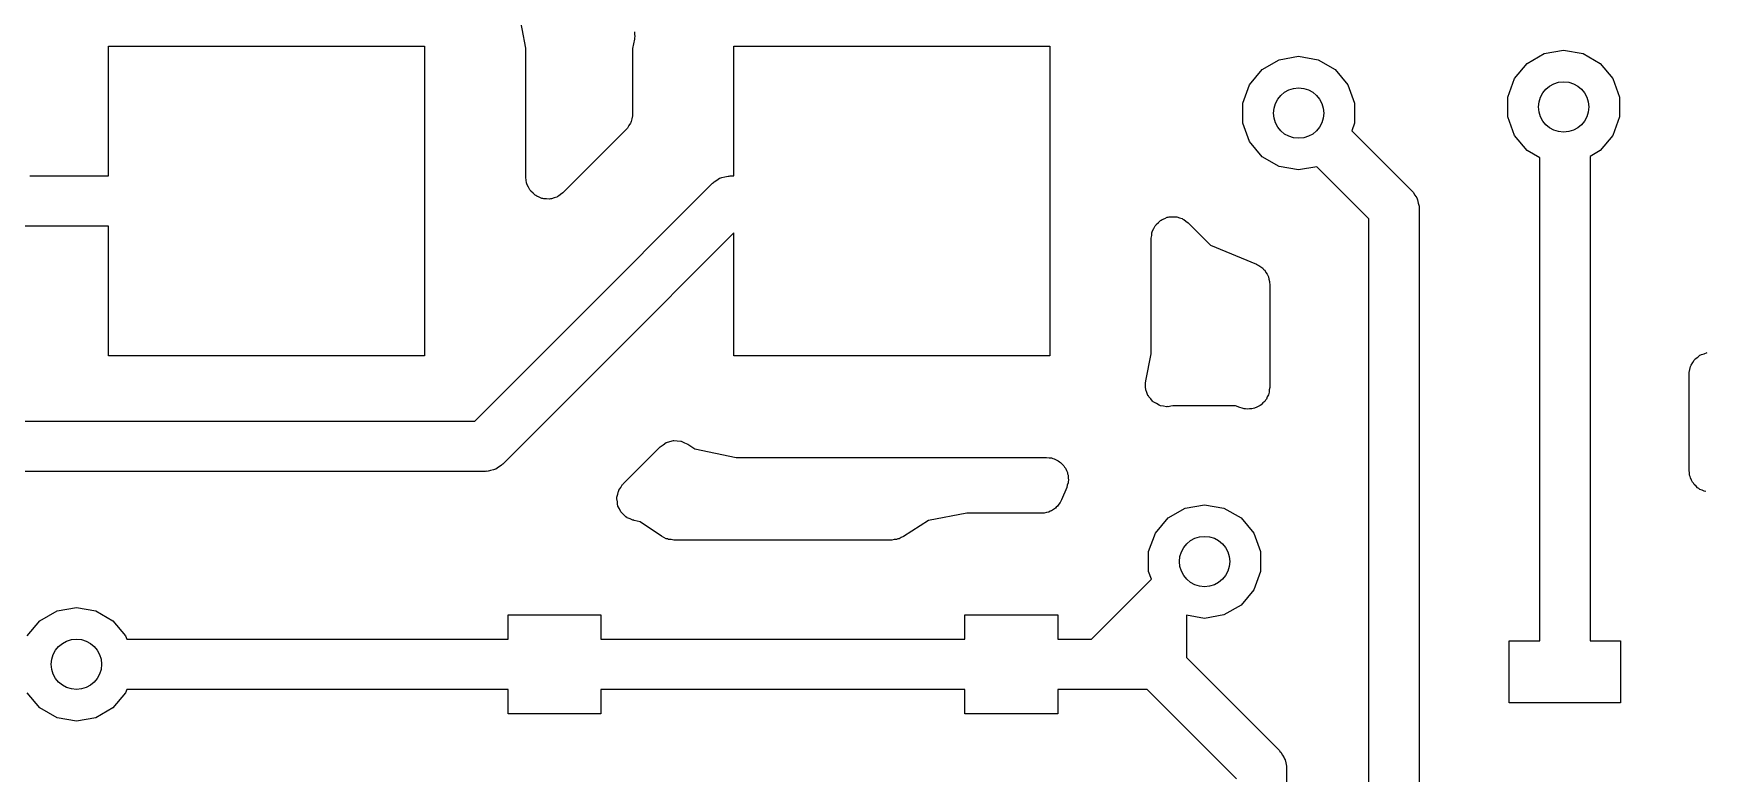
# Model space of a CAD drawing. Extents: x 91.8 to 190.7, y -114.3 to -59.5.
# Drawn here: x 127.39 to 140.89, y -75.82 to -69.85 of the extents above; entities that cross this region are included whole.
import ezdxf

# ---------------------------------------------------------------- set-up
doc = ezdxf.new("R2010")
doc.units = 0
doc.header["$MEASUREMENT"] = 0
doc.layers.add('BLACK', color=7, linetype='CONTINUOUS')

msp = doc.modelspace()

# ---------------------------------------------------------------- linework, layer by layer
at = {"layer": 'Black'}
for p, q in [((131.369, -69.9664), (131.31, -69.6546)), ((132.246, -69.8936), (132.231, -69.9676)), ((132.249, -69.8702), (132.246, -69.8817)), ((132.246, -69.8817), (132.246, -69.8936)), ((132.247, -69.8326), (132.247, -69.8515)), ((132.247, -69.8515), (132.249, -69.8702)), ((128, -70.9968), (128, -69.95)), ((128, -69.95), (130.55, -69.95)), ((130.55, -69.95), (130.55, -72.45)), ((131.369, -71.0085), (131.369, -69.9664)), ((132.231, -69.9676), (132.231, -70.4977)), ((133.05, -70.9968), (133.05, -69.95)), ((133.05, -69.95), (135.6, -69.95)), ((135.6, -69.95), (135.6, -72.45)), ((137.453, -70.0587), (137.61, -70.0311)), ((137.61, -70.0311), (137.767, -70.0587)), ((139.455, -70.0884), (139.593, -70.0087)), ((139.593, -70.0087), (139.75, -69.9811)), ((139.75, -69.9811), (139.907, -70.0087)), ((139.907, -70.0087), (140.045, -70.0884)), ((137.213, -70.2605), (137.315, -70.1384)), ((137.315, -70.1384), (137.453, -70.0587)), ((137.767, -70.0587), (137.905, -70.1384)), ((137.905, -70.1384), (138.007, -70.2605)), ((139.353, -70.2105), (139.455, -70.0884)), ((140.045, -70.0884), (140.147, -70.2105)), ((137.158, -70.4103), (137.213, -70.2605)), ((138.007, -70.2605), (138.062, -70.4103)), ((139.298, -70.3603), (139.353, -70.2105)), ((140.147, -70.2105), (140.202, -70.3603)), ((137.158, -70.5697), (137.158, -70.4103)), ((138.062, -70.4103), (138.062, -70.5697)), ((139.298, -70.5197), (139.298, -70.3603)), ((140.202, -70.3603), (140.202, -70.5197)), ((132.214, -70.5718), (132.201, -70.5906)), ((132.216, -70.5644), (132.214, -70.5718)), ((132.22, -70.5577), (132.216, -70.5644)), ((132.224, -70.5351), (132.22, -70.5577)), ((132.23, -70.513), (132.224, -70.5351)), ((132.231, -70.4977), (132.23, -70.5053)), ((132.23, -70.5053), (132.23, -70.513)), ((137.213, -70.7195), (137.158, -70.5697)), ((138.062, -70.5697), (138.039, -70.6319)), ((139.353, -70.6695), (139.298, -70.5197)), ((140.202, -70.5197), (140.147, -70.6695)), ((132.179, -70.6218), (131.669, -71.1326)), ((132.184, -70.6154), (132.179, -70.6218)), ((132.19, -70.6105), (132.184, -70.6154)), ((132.201, -70.5906), (132.19, -70.6105)), ((138.039, -70.6319), (138.524, -71.1163)), ((139.455, -70.7916), (139.353, -70.6695)), ((140.147, -70.6695), (140.045, -70.7916)), ((137.315, -70.8416), (137.213, -70.7195)), ((137.453, -70.9213), (137.315, -70.8416)), ((139.557, -70.8503), (139.455, -70.7916)), ((139.557, -74.75), (139.557, -70.8503)), ((140.045, -70.7916), (139.963, -70.8388)), ((139.963, -70.8388), (139.963, -74.75)), ((137.61, -70.9489), (137.453, -70.9213)), ((137.756, -70.9232), (137.61, -70.9489)), ((138.177, -71.3442), (137.756, -70.9232)), ((127.364, -70.9968), (128, -70.9968)), ((131.373, -71.031), (131.369, -71.0085)), ((131.375, -71.0539), (131.373, -71.031)), ((131.378, -71.0609), (131.375, -71.0539)), ((131.38, -71.0685), (131.378, -71.0609)), ((131.391, -71.0883), (131.38, -71.0685)), ((131.401, -71.1091), (131.391, -71.0883)), ((131.406, -71.1146), (131.401, -71.1091)), ((131.41, -71.1213), (131.406, -71.1146)), ((131.756, -72.1763), (132.876, -71.0563)), ((132.876, -71.0563), (132.884, -71.0512)), ((132.884, -71.0512), (132.889, -71.0443)), ((132.889, -71.0443), (132.912, -71.0311)), ((132.912, -71.0311), (132.934, -71.0158)), ((132.934, -71.0158), (132.943, -71.0135)), ((132.943, -71.0135), (132.951, -71.0091)), ((132.951, -71.0091), (132.977, -71.0044)), ((132.977, -71.0044), (133.002, -70.9976)), ((133.002, -70.9976), (133.011, -70.9984)), ((133.011, -70.9984), (133.02, -70.9968)), ((133.02, -70.9968), (133.05, -70.9968)), ((138.524, -71.1163), (138.529, -71.1236)), ((131.428, -71.136), (131.41, -71.1213)), ((131.444, -71.1522), (131.428, -71.136)), ((131.451, -71.1555), (131.444, -71.1522)), ((131.457, -71.1604), (131.451, -71.1555)), ((131.478, -71.1683), (131.457, -71.1604)), ((131.499, -71.178), (131.478, -71.1683)), ((131.507, -71.1786), (131.499, -71.178)), ((131.514, -71.1813), (131.507, -71.1786)), ((131.537, -71.1813), (131.514, -71.1813)), ((131.56, -71.1833), (131.537, -71.1813)), ((131.567, -71.1813), (131.56, -71.1833)), ((131.575, -71.1813), (131.567, -71.1813)), ((131.597, -71.1734), (131.575, -71.1813)), ((131.619, -71.1675), (131.597, -71.1734)), ((131.625, -71.1631), (131.619, -71.1675)), ((131.632, -71.1604), (131.625, -71.1631)), ((131.65, -71.1457), (131.632, -71.1604)), ((131.669, -71.1326), (131.65, -71.1457)), ((138.529, -71.1236), (138.536, -71.1294)), ((138.536, -71.1294), (138.549, -71.1524)), ((138.549, -71.1524), (138.564, -71.1741)), ((138.564, -71.1741), (138.566, -71.1828)), ((138.566, -71.1828), (138.571, -71.1905)), ((138.571, -71.1905), (138.576, -71.2167)), ((138.576, -71.2167), (138.582, -71.2423)), ((138.582, -71.2423), (138.582, -71.2512)), ((138.582, -71.2512), (138.583, -71.26)), ((136.456, -71.3946), (136.46, -71.3879)), ((136.46, -71.3879), (136.478, -71.3732)), ((136.478, -71.3732), (136.494, -71.3569)), ((136.494, -71.3569), (136.501, -71.3537)), ((136.501, -71.3537), (136.507, -71.3488)), ((136.507, -71.3488), (136.528, -71.3409)), ((136.528, -71.3409), (136.549, -71.3312)), ((136.549, -71.3312), (136.557, -71.3305)), ((136.557, -71.3305), (136.564, -71.3279)), ((136.564, -71.3279), (136.587, -71.3279)), ((136.587, -71.3279), (136.61, -71.3259)), ((136.61, -71.3259), (136.617, -71.3279)), ((136.617, -71.3279), (136.625, -71.3279)), ((136.625, -71.3279), (136.647, -71.3358)), ((136.647, -71.3358), (136.669, -71.3418)), ((136.669, -71.3418), (136.675, -71.3461)), ((136.675, -71.3461), (136.682, -71.3488)), ((136.682, -71.3488), (136.7, -71.3635)), ((136.7, -71.3635), (136.719, -71.3768)), ((136.719, -71.3768), (136.897, -71.5552)), ((138.177, -76.16), (138.177, -71.3442)), ((138.583, -71.26), (138.583, -76.0758)), ((128, -71.4032), (127.28, -71.4032)), ((128, -72.45), (128, -71.4032)), ((133.05, -71.4574), (132.044, -72.4637)), ((133.05, -72.45), (133.05, -71.4574)), ((136.419, -71.5008), (136.423, -71.4781)), ((136.419, -72.4324), (136.419, -71.5008)), ((136.423, -71.4781), (136.425, -71.4552)), ((136.425, -71.4552), (136.428, -71.4483)), ((136.428, -71.4483), (136.43, -71.4407)), ((136.43, -71.4407), (136.441, -71.4208)), ((136.441, -71.4208), (136.451, -71.4)), ((136.451, -71.4), (136.456, -71.3946)), ((136.897, -71.5552), (137.269, -71.7095)), ((137.269, -71.7095), (137.278, -71.7157)), ((137.278, -71.7157), (137.289, -71.7196)), ((137.289, -71.7196), (137.304, -71.732)), ((137.304, -71.732), (137.32, -71.7423)), ((137.32, -71.7423), (137.327, -71.7514)), ((137.327, -71.7514), (137.336, -71.7588)), ((137.336, -71.7588), (137.345, -71.7754)), ((137.345, -71.7754), (137.357, -71.7907)), ((137.357, -71.7907), (137.36, -71.8016)), ((137.36, -71.8016), (137.366, -71.8116)), ((137.366, -71.8116), (137.37, -71.8305)), ((137.37, -71.8305), (137.375, -71.8488)), ((137.375, -71.8488), (137.375, -71.8603)), ((137.375, -71.8603), (137.377, -71.8716)), ((137.377, -71.8716), (137.377, -72.7046)), ((130.956, -72.9768), (131.756, -72.1763)), ((130.55, -72.45), (128, -72.45)), ((132.044, -72.4637), (131.184, -73.3237)), ((135.6, -72.45), (133.05, -72.45)), ((136.375, -72.6502), (136.419, -72.4324)), ((140.813, -72.474), (140.833, -72.46)), ((140.833, -72.46), (140.851, -72.4446)), ((140.851, -72.4446), (140.857, -72.4423)), ((140.857, -72.4423), (140.863, -72.4384)), ((140.863, -72.4384), (140.886, -72.432)), ((140.886, -72.432), (140.908, -72.4238)), ((140.763, -72.5966), (140.764, -72.59)), ((140.763, -73.3755), (140.763, -72.5966)), ((140.764, -72.5833), (140.77, -72.5602)), ((140.764, -72.59), (140.764, -72.5833)), ((140.77, -72.5602), (140.774, -72.5366)), ((140.774, -72.5366), (140.777, -72.5308)), ((140.777, -72.5308), (140.779, -72.5243)), ((140.779, -72.5243), (140.792, -72.5045)), ((140.792, -72.5045), (140.804, -72.4838)), ((140.804, -72.4838), (140.809, -72.4795)), ((140.809, -72.4795), (140.813, -72.474)), ((136.373, -72.6619), (136.375, -72.6562)), ((136.374, -72.6865), (136.373, -72.6619)), ((136.373, -72.7111), (136.374, -72.6865)), ((136.375, -72.7168), (136.373, -72.7111)), ((136.375, -72.6562), (136.375, -72.6502)), ((136.376, -72.7228), (136.375, -72.7168)), ((136.385, -72.7456), (136.376, -72.7228)), ((137.377, -72.7046), (137.373, -72.7235)), ((137.373, -72.7235), (137.373, -72.7427)), ((136.393, -72.7689), (136.385, -72.7456)), ((136.397, -72.7736), (136.393, -72.7689)), ((136.399, -72.7792), (136.397, -72.7736)), ((136.416, -72.7973), (136.399, -72.7792)), ((136.431, -72.8166), (136.416, -72.7973)), ((136.436, -72.8197), (136.431, -72.8166)), ((136.44, -72.8241), (136.436, -72.8197)), ((136.462, -72.8355), (136.44, -72.8241)), ((136.483, -72.8484), (136.462, -72.8355)), ((136.489, -72.8495), (136.483, -72.8484)), ((136.494, -72.8523), (136.489, -72.8495)), ((136.518, -72.8556), (136.494, -72.8523)), ((136.543, -72.8604), (136.518, -72.8556)), ((136.549, -72.8596), (136.543, -72.8604)), ((136.555, -72.8603), (136.549, -72.8596)), ((136.579, -72.855), (136.555, -72.8603)), ((136.595, -72.8526), (136.579, -72.855)), ((137.101, -72.853), (136.595, -72.8526)), ((137.134, -72.8666), (137.101, -72.853)), ((137.153, -72.8708), (137.134, -72.8666)), ((137.171, -72.8774), (137.153, -72.8708)), ((137.243, -72.8735), (137.232, -72.8774)), ((137.254, -72.872), (137.243, -72.8735)), ((137.271, -72.8631), (137.254, -72.872)), ((137.289, -72.8566), (137.271, -72.8631)), ((137.298, -72.8492), (137.289, -72.8566)), ((137.308, -72.8439), (137.298, -72.8492)), ((137.321, -72.8297), (137.308, -72.8439)), ((137.336, -72.8174), (137.321, -72.8297)), ((137.341, -72.8074), (137.336, -72.8174)), ((137.349, -72.799), (137.341, -72.8074)), ((137.357, -72.7812), (137.349, -72.799)), ((137.366, -72.7646), (137.357, -72.7812)), ((137.368, -72.7533), (137.366, -72.7646)), ((137.373, -72.7427), (137.368, -72.7533)), ((127.254, -72.9768), (129.48, -72.9768)), ((129.48, -72.9768), (130.956, -72.9768)), ((137.182, -72.8774), (137.171, -72.8774)), ((137.193, -72.8799), (137.182, -72.8774)), ((137.213, -72.8774), (137.193, -72.8799)), ((137.232, -72.8774), (137.213, -72.8774)), ((132.504, -73.1494), (132.533, -73.1418)), ((132.533, -73.1418), (132.561, -73.1338)), ((132.561, -73.1338), (132.562, -73.1339)), ((132.562, -73.1339), (132.563, -73.1336)), ((132.563, -73.1336), (132.592, -73.1362)), ((132.592, -73.1362), (132.622, -73.1384)), ((132.622, -73.1384), (132.623, -73.1389)), ((132.623, -73.1389), (132.624, -73.1389)), ((132.624, -73.1389), (132.651, -73.1514)), ((132.156, -73.483), (132.454, -73.1844)), ((132.454, -73.1844), (132.479, -73.1675)), ((132.479, -73.1675), (132.502, -73.1503)), ((132.502, -73.1503), (132.503, -73.15)), ((132.503, -73.15), (132.504, -73.1494)), ((132.651, -73.1514), (132.677, -73.1636)), ((132.677, -73.1636), (132.733, -73.2013)), ((132.733, -73.2013), (133.068, -73.2691)), ((133.068, -73.2691), (135.575, -73.2691)), ((135.575, -73.2691), (135.594, -73.2724)), ((135.594, -73.2724), (135.613, -73.2733)), ((135.613, -73.2733), (135.624, -73.2777)), ((135.624, -73.2777), (135.635, -73.2797)), ((135.635, -73.2797), (135.652, -73.2893)), ((129.48, -73.3832), (127.17, -73.3832)), ((131.04, -73.3832), (129.48, -73.3832)), ((131.049, -73.3816), (131.04, -73.3832)), ((131.058, -73.3824), (131.049, -73.3816)), ((131.083, -73.3756), (131.058, -73.3824)), ((131.109, -73.3709), (131.083, -73.3756)), ((131.117, -73.3665), (131.109, -73.3709)), ((131.126, -73.3642), (131.117, -73.3665)), ((131.148, -73.3489), (131.126, -73.3642)), ((131.171, -73.3357), (131.148, -73.3489)), ((131.176, -73.3288), (131.171, -73.3357)), ((131.184, -73.3237), (131.176, -73.3288)), ((135.652, -73.2893), (135.669, -73.2967)), ((135.669, -73.2967), (135.678, -73.3044)), ((135.678, -73.3044), (135.688, -73.3102)), ((135.688, -73.3102), (135.7, -73.3249)), ((135.7, -73.3249), (135.714, -73.3379)), ((135.714, -73.3379), (135.72, -73.3481)), ((135.72, -73.3481), (135.727, -73.3569)), ((135.727, -73.3569), (135.734, -73.3749)), ((135.734, -73.3749), (135.742, -73.392)), ((135.742, -73.392), (135.744, -73.4034)), ((135.744, -73.4034), (135.748, -73.4141)), ((135.748, -73.4141), (135.748, -73.4334)), ((140.767, -73.3942), (140.763, -73.3755)), ((140.767, -73.4133), (140.767, -73.3942)), ((140.772, -73.424), (140.767, -73.4133)), ((132.111, -73.5676), (132.116, -73.5429)), ((132.116, -73.5429), (132.119, -73.5383)), ((132.119, -73.5383), (132.121, -73.5329)), ((132.121, -73.5329), (132.135, -73.5124)), ((132.135, -73.5124), (132.148, -73.4909)), ((132.148, -73.4909), (132.153, -73.4875)), ((132.153, -73.4875), (132.156, -73.483)), ((135.737, -73.5119), (135.695, -73.6127)), ((135.741, -73.4931), (135.737, -73.5119)), ((135.748, -73.4751), (135.741, -73.4931)), ((135.748, -73.4334), (135.75, -73.4524)), ((135.75, -73.4524), (135.748, -73.4636)), ((135.748, -73.4636), (135.748, -73.4751)), ((140.774, -73.4355), (140.772, -73.424)), ((140.783, -73.452), (140.774, -73.4355)), ((140.791, -73.4696), (140.783, -73.452)), ((140.798, -73.4782), (140.791, -73.4696)), ((140.804, -73.4883), (140.798, -73.4782)), ((140.819, -73.5005), (140.804, -73.4883)), ((140.832, -73.5146), (140.819, -73.5005)), ((140.842, -73.52), (140.832, -73.5146)), ((140.851, -73.5274), (140.842, -73.52)), ((140.869, -73.534), (140.851, -73.5274)), ((140.886, -73.5428), (140.869, -73.534)), ((140.897, -73.5443), (140.886, -73.5428)), ((132.104, -73.6027), (132.105, -73.5973)), ((132.108, -73.6275), (132.104, -73.6027)), ((132.105, -73.5918), (132.111, -73.5676)), ((132.105, -73.5973), (132.105, -73.5918)), ((132.11, -73.6525), (132.108, -73.6275)), ((132.113, -73.6575), (132.11, -73.6525)), ((132.113, -73.663), (132.113, -73.6575)), ((132.125, -73.685), (132.113, -73.663)), ((132.136, -73.7078), (132.125, -73.685)), ((135.646, -73.6798), (135.629, -73.6894)), ((135.653, -73.671), (135.646, -73.6798)), ((135.662, -73.6641), (135.653, -73.671)), ((135.673, -73.6479), (135.662, -73.6641)), ((135.685, -73.6331), (135.673, -73.6479)), ((135.689, -73.6224), (135.685, -73.6331)), ((135.695, -73.6127), (135.689, -73.6224)), ((136.555, -73.7584), (136.693, -73.6787)), ((136.693, -73.6787), (136.85, -73.6511)), ((136.85, -73.6511), (137.007, -73.6787)), ((137.007, -73.6787), (137.145, -73.7584)), ((132.14, -73.7117), (132.136, -73.7078)), ((132.143, -73.7165), (132.14, -73.7117)), ((132.161, -73.7331), (132.143, -73.7165)), ((132.179, -73.7509), (132.161, -73.7331)), ((132.184, -73.7532), (132.179, -73.7509)), ((132.188, -73.7568), (132.184, -73.7532)), ((132.212, -73.766), (132.188, -73.7568)), ((132.234, -73.7766), (132.212, -73.766)), ((132.24, -73.7771), (132.234, -73.7766)), ((132.245, -73.7791), (132.24, -73.7771)), ((132.292, -73.7887), (132.245, -73.7791)), ((132.464, -73.9062), (132.292, -73.7887)), ((134.62, -73.7795), (134.419, -73.9089)), ((134.931, -73.7209), (134.62, -73.7795)), ((135.533, -73.7209), (134.931, -73.7209)), ((135.544, -73.7189), (135.533, -73.7209)), ((135.556, -73.7194), (135.544, -73.7189)), ((135.574, -73.7136), (135.556, -73.7194)), ((135.593, -73.7103), (135.574, -73.7136)), ((135.603, -73.7046), (135.593, -73.7103)), ((135.614, -73.7011), (135.603, -73.7046)), ((135.629, -73.6894), (135.614, -73.7011)), ((136.453, -73.8805), (136.555, -73.7584)), ((137.145, -73.7584), (137.247, -73.8805)), ((132.484, -73.9152), (132.464, -73.9062)), ((132.503, -73.9262), (132.484, -73.9152)), ((132.512, -73.9277), (132.503, -73.9262)), ((132.52, -73.9313), (132.512, -73.9277)), ((132.542, -73.933), (132.52, -73.9313)), ((132.563, -73.9368), (132.542, -73.933)), ((134.324, -73.9368), (132.563, -73.9368)), ((134.343, -73.9334), (134.324, -73.9368)), ((134.362, -73.9325), (134.343, -73.9334)), ((134.373, -73.9282), (134.362, -73.9325)), ((134.384, -73.9262), (134.373, -73.9282)), ((134.401, -73.9164), (134.384, -73.9262)), ((134.419, -73.9089), (134.401, -73.9164)), ((136.398, -74.0303), (136.453, -73.8805)), ((137.247, -73.8805), (137.302, -74.0303)), ((136.398, -74.1897), (136.398, -74.0303)), ((137.302, -74.0303), (137.302, -74.1897)), ((136.421, -74.2519), (136.398, -74.1897)), ((137.302, -74.1897), (137.247, -74.3395)), ((135.936, -74.7368), (136.356, -74.3163)), ((136.356, -74.3163), (136.421, -74.2519)), ((137.247, -74.3395), (137.145, -74.4616)), ((127.583, -74.5087), (127.74, -74.4811)), ((127.74, -74.4811), (127.897, -74.5087)), ((137.145, -74.4616), (137.007, -74.5413)), ((127.343, -74.7105), (127.445, -74.5884)), ((127.445, -74.5884), (127.583, -74.5087)), ((127.897, -74.5087), (128.035, -74.5884)), ((128.035, -74.5884), (128.137, -74.7105)), ((131.225, -74.54), (131.975, -74.54)), ((131.225, -74.7368), (131.225, -74.54)), ((131.975, -74.54), (131.975, -74.7368)), ((134.915, -74.7368), (134.915, -74.54)), ((134.915, -74.54), (135.665, -74.54)), ((135.665, -74.54), (135.665, -74.7368)), ((136.704, -74.5432), (136.703, -74.5442)), ((136.703, -74.5442), (136.703, -74.8858)), ((136.85, -74.5689), (136.704, -74.5432)), ((137.007, -74.5413), (136.85, -74.5689)), ((128.137, -74.7105), (128.147, -74.7368)), ((128.147, -74.7368), (128.62, -74.7368)), ((128.62, -74.7368), (131.225, -74.7368)), ((131.975, -74.7368), (134.915, -74.7368)), ((135.665, -74.7368), (135.936, -74.7368)), ((139.31, -75.25), (139.31, -74.75)), ((139.31, -74.75), (139.557, -74.75)), ((139.963, -74.75), (140.21, -74.75)), ((140.21, -74.75), (140.21, -75.25)), ((136.703, -74.8858), (137.454, -75.6363)), ((127.445, -75.2916), (127.343, -75.1695)), ((128.137, -75.1695), (128.035, -75.2916)), ((128.147, -75.1432), (128.137, -75.1695)), ((128.62, -75.1432), (128.147, -75.1432)), ((131.225, -75.1432), (128.62, -75.1432)), ((131.225, -75.34), (131.225, -75.1432)), ((134.915, -75.1432), (131.975, -75.1432)), ((131.975, -75.1432), (131.975, -75.34)), ((134.915, -75.34), (134.915, -75.1432)), ((136, -75.1432), (135.665, -75.1432)), ((135.665, -75.1432), (135.665, -75.34)), ((136.386, -75.1432), (136, -75.1432)), ((137.107, -75.8642), (136.386, -75.1432)), ((127.583, -75.3713), (127.445, -75.2916)), ((128.035, -75.2916), (127.897, -75.3713)), ((140.21, -75.25), (139.31, -75.25)), ((127.74, -75.3989), (127.583, -75.3713)), ((127.897, -75.3713), (127.74, -75.3989)), ((131.975, -75.34), (131.225, -75.34)), ((135.665, -75.34), (134.915, -75.34)), ((137.454, -75.6363), (137.459, -75.6436)), ((137.459, -75.6436), (137.466, -75.6494)), ((137.466, -75.6494), (137.479, -75.6724)), ((137.479, -75.6724), (137.494, -75.6941)), ((137.494, -75.6941), (137.496, -75.7028)), ((137.496, -75.7028), (137.501, -75.7105)), ((137.501, -75.7105), (137.506, -75.7367)), ((137.506, -75.7367), (137.512, -75.7623)), ((137.512, -75.7623), (137.512, -75.7712)), ((137.512, -75.7712), (137.513, -75.78)), ((137.513, -75.78), (137.513, -76.06))]:
    msp.add_line(p, q, dxfattribs=at)
for centre in [(137.61, -70.49), (139.75, -70.44), (136.85, -74.11), (127.74, -74.94)]:
    msp.add_circle(centre, 0.2032, dxfattribs=at)

doc.saveas('drawing.dxf')
